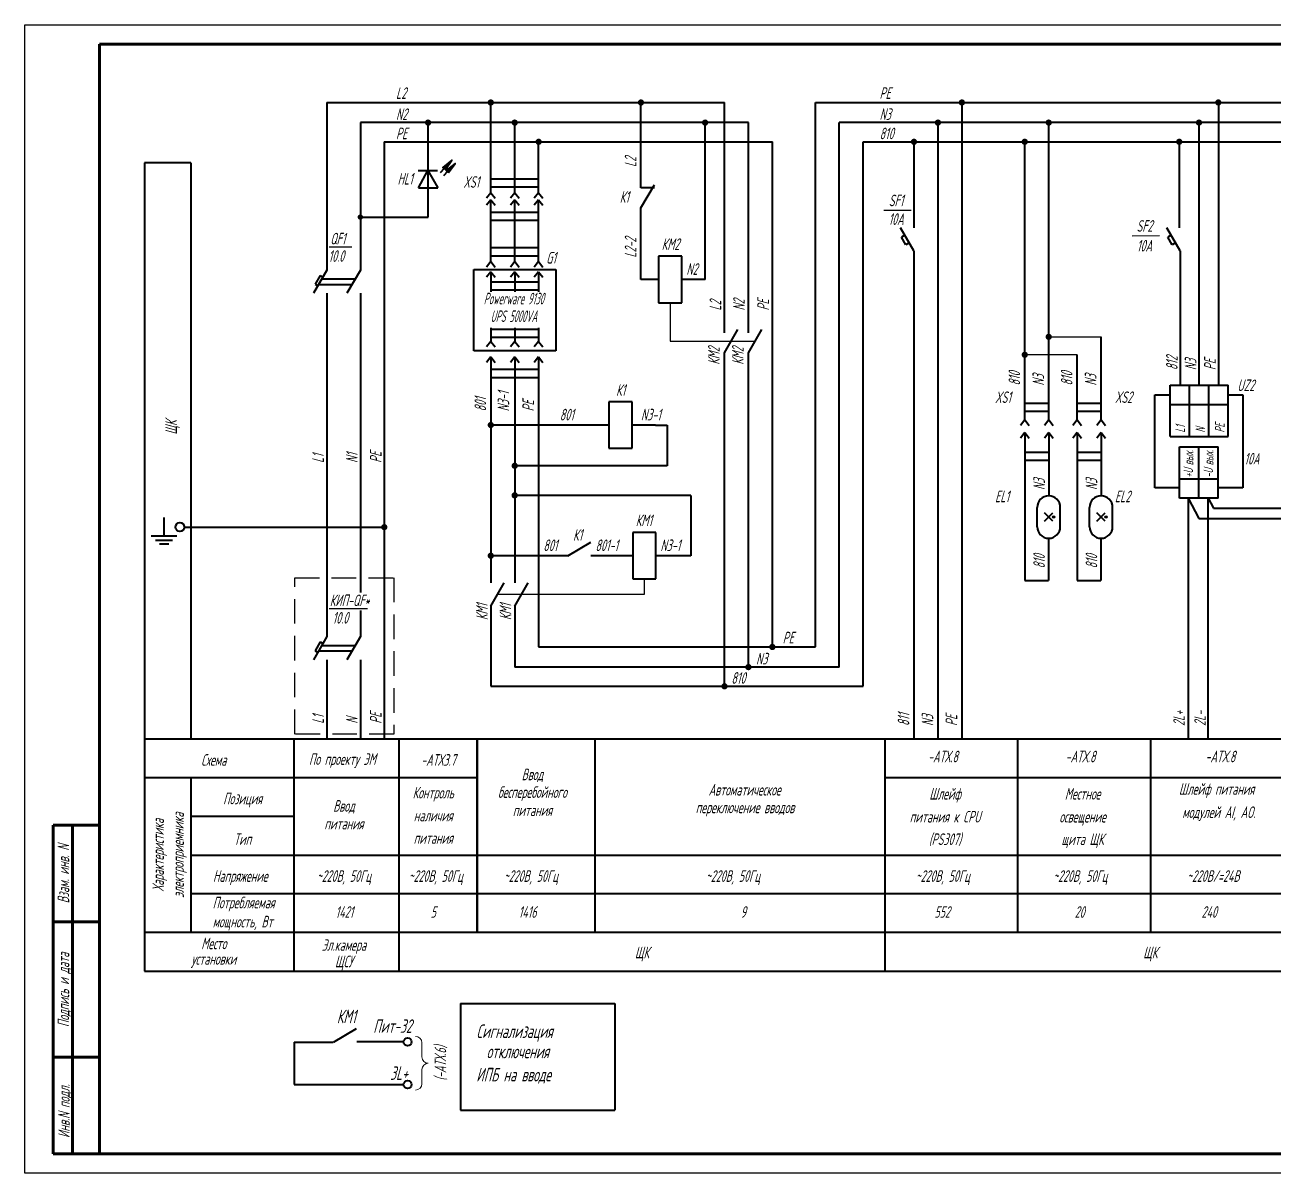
# Model space of a CAD drawing. Header units: millimetres. Extents: x -680 to 9204, y -4430 to 7779.
# Drawn here: x 3794.8 to 4117.8, y 2063.6 to 2360.6 of the extents above; entities that cross this region are included whole.
import ezdxf
from ezdxf.enums import TextEntityAlignment as Align

# ---------------------------------------------------------------- set-up
doc = ezdxf.new("R2010")
doc.units = ezdxf.units.MM
doc.linetypes.add('невидимая', pattern=[9.525, 6.35, -3.175])
doc.layers.get('Defpoints').update_dxf_attribs({"color": 33})
for name, color, linetype, lineweight in [('Обводка', 6, 'Continuous', 25), ('Таблица', 253, 'Continuous', 40), ('Текст_КИП', 2, 'Continuous', 25), ('Толст.рамка', 7, 'Continuous', 60), ('Тонкая', 5, 'Continuous', 20)]:
    doc.layers.add(name, color=color, linetype=linetype, lineweight=lineweight)
doc.styles.add('Simplex', font='simplex.shx', dxfattribs={"width": 0.7, "oblique": 15})

msp = doc.modelspace()

# ---------------------------------------------------------------- hatches: boundary and pattern name
at = {"lineweight": 40}
for points in [[(3903.581, 2323.224), (3905.237, 2325.618), (3902.97, 2323.74)], [(3904.425, 2322.395), (3906.08, 2324.789), (3903.814, 2322.911)]]:
    msp.add_hatch(color=256, dxfattribs=at).paths.add_polyline_path(points)
for points in [[(4061.285, 2233.299, 1), (4060.685, 2233.299, 1)], [(4074.827, 2233.299, 1), (4074.227, 2233.299, 1)]]:
    msp.add_hatch(color=256).paths.add_polyline_path(points)

# ---------------------------------------------------------------- linework, layer by layer
at = {"color": 1}
for p, q in [((3794.801, 2063.589), (3794.801, 2360.589)), ((3794.801, 2360.589), (4634.655, 2360.589)), ((4634.655, 2063.589), (3794.801, 2063.589))]:
    msp.add_line(p, q, dxfattribs=at)
at = {"lineweight": 60}
for p, q in [((3814.117, 2068.589), (3814.117, 2355.589)), ((3814.117, 2355.589), (4629.562, 2355.589)), ((4629.562, 2068.589), (3814.117, 2068.589))]:
    msp.add_line(p, q, dxfattribs=at)
at = {"lineweight": 40}
for p, q in [((3872.919, 2340.531), (3872.919, 2297.2)), ((3872.919, 2340.531), (3975.807, 2340.531)), ((3915.334, 2317.177), (3915.334, 2340.531)), ((3954.2, 2318.421), (3954.2, 2340.531)), ((3975.807, 2280.968), (3975.807, 2340.531)), ((3999.326, 2340.536), (4424.477, 2340.536)), ((3999.326, 2199.677), (3999.326, 2340.536)), ((4037.235, 2340.533), (4037.235, 2175.805)), ((4103.596, 2340.537), (4103.596, 2267.376)), ((3881.584, 2335.329), (3881.584, 2297.2)), ((3982.002, 2335.329), (3881.584, 2335.329)), ((3899.11, 2310.889), (3899.11, 2335.329)), ((3921.529, 2317.177), (3921.529, 2335.329)), ((3970.795, 2294.742), (3970.795, 2335.329)), ((3982.002, 2280.968), (3982.002, 2335.329)), ((4424.476, 2335.334), (4005.521, 2335.334)), ((4005.521, 2194.474), (4005.521, 2335.334)), ((4031.04, 2335.33), (4031.04, 2175.805)), ((4059.705, 2258.397), (4059.705, 2335.334)), ((4098.592, 2335.334), (4098.592, 2267.376)), ((3887.779, 2330.366), (3887.779, 2175.808)), ((3887.779, 2330.366), (3988.197, 2330.366)), ((3927.724, 2317.177), (3927.724, 2330.366)), ((3988.197, 2317.177), (3988.197, 2330.366)), ((3988.197, 2280.968), (3988.197, 2330.366)), ((4011.716, 2330.371), (4424.477, 2330.371)), ((4011.716, 2189.512), (4011.716, 2330.371)), ((4024.845, 2330.368), (4024.845, 2308.146)), ((4053.51, 2258.397), (4053.51, 2330.371)), ((4093.477, 2330.372), (4093.477, 2308.148)), ((3896.552, 2322.939), (3901.551, 2322.939)), ((3896.61, 2318.439), (3899.052, 2322.966)), ((3899.052, 2322.966), (3901.61, 2318.439)), ((3903.264, 2323.487), (3902.272, 2322.373)), ((3904.104, 2322.649), (3903.112, 2321.534)), ((3927.724, 2320.704), (3915.334, 2320.704)), ((3954.2, 2313.253), (3957.664, 2319.253)), ((3896.61, 2318.439), (3901.61, 2318.439)), ((3915.334, 2317.177), (3914.213, 2315.766)), ((3915.334, 2318.704), (3927.724, 2318.704)), ((3915.334, 2317.177), (3916.454, 2315.766)), ((3921.529, 2317.177), (3920.408, 2315.766)), ((3921.529, 2317.177), (3922.649, 2315.766)), ((3927.724, 2317.177), (3926.603, 2315.766)), ((3927.724, 2317.177), (3928.844, 2315.766)), ((3957.664, 2318.421), (3954.2, 2318.421)), ((3915.334, 2315.378), (3914.213, 2313.967)), ((3915.334, 2299.378), (3915.334, 2315.378)), ((3915.334, 2315.378), (3916.454, 2313.967)), ((3921.529, 2315.378), (3920.408, 2313.967)), ((3921.529, 2299.378), (3921.529, 2315.378)), ((3921.529, 2315.378), (3922.649, 2313.967)), ((3927.724, 2315.378), (3926.603, 2313.967)), ((3927.724, 2299.378), (3927.724, 2315.378)), ((3927.724, 2315.378), (3928.844, 2313.967)), ((3954.2, 2294.742), (3954.2, 2313.253)), ((3881.584, 2310.889), (3899.11, 2310.889)), ((3927.724, 2312.093), (3915.334, 2312.093)), ((3915.334, 2310.093), (3927.724, 2310.093)), ((4024.845, 2302.146), (4021.381, 2308.146)), ((4022.481, 2306.241), (4021.603, 2305.734)), ((4093.748, 2302.148), (4090.284, 2308.148)), ((4091.384, 2306.243), (4090.506, 2305.735)), ((3927.724, 2302.905), (3915.334, 2302.905)), ((4022.75, 2303.746), (4021.603, 2305.734)), ((4023.634, 2304.256), (4022.75, 2303.746)), ((4091.653, 2303.748), (4090.506, 2305.735)), ((4092.537, 2304.258), (4091.653, 2303.748)), ((3915.334, 2300.905), (3927.724, 2300.905)), ((4024.845, 2302.146), (4024.845, 2175.805)), ((4093.748, 2302.148), (4093.748, 2267.375)), ((3872.919, 2297.2), (3869.455, 2291.2)), ((3881.584, 2297.2), (3878.12, 2291.2)), ((3910.931, 2297.325), (3932.126, 2297.325)), ((3910.931, 2276.325), (3910.931, 2297.325)), ((3915.334, 2299.378), (3914.213, 2297.967)), ((3915.334, 2296.753), (3914.213, 2295.342)), ((3915.334, 2299.378), (3916.454, 2297.967)), ((3915.334, 2296.753), (3916.454, 2295.342)), ((3915.334, 2296.753), (3915.334, 2291.555)), ((3921.529, 2299.378), (3920.408, 2297.967)), ((3921.529, 2296.753), (3920.408, 2295.342)), ((3921.529, 2299.378), (3922.649, 2297.967)), ((3921.529, 2296.753), (3922.649, 2295.342)), ((3921.529, 2296.753), (3921.529, 2291.555)), ((3927.724, 2299.378), (3926.603, 2297.967)), ((3927.724, 2296.753), (3926.603, 2295.342)), ((3927.724, 2299.378), (3928.844, 2297.967)), ((3927.724, 2296.753), (3928.844, 2295.342)), ((3927.724, 2296.753), (3927.724, 2291.555)), ((3932.126, 2297.325), (3932.126, 2276.325)), ((3871.163, 2295.809), (3869.86, 2293.552)), ((3869.86, 2293.552), (3870.574, 2293.139)), ((3870.775, 2293.487), (3879.44, 2293.487)), ((3871.163, 2295.809), (3871.878, 2295.397)), ((3871.599, 2294.913), (3880.264, 2294.913)), ((3927.724, 2294.095), (3915.334, 2294.095)), ((3872.919, 2291.2), (3872.919, 2202.368)), ((3881.584, 2291.2), (3881.584, 2213.762)), ((3915.334, 2292.095), (3927.724, 2292.095)), ((3915.334, 2282.24), (3915.334, 2278.743)), ((3927.724, 2281.823), (3915.334, 2281.823)), ((3921.529, 2282.24), (3921.529, 2278.743)), ((3927.724, 2282.24), (3927.724, 2278.743)), ((3975.807, 2275.8), (3979.271, 2281.8)), ((3982.002, 2275.8), (3985.466, 2281.8)), ((3988.197, 2199.677), (3988.197, 2280.968)), ((3915.334, 2278.743), (3914.213, 2277.332)), ((3915.334, 2279.823), (3927.724, 2279.823)), ((3915.334, 2278.743), (3916.454, 2277.332)), ((3921.529, 2278.743), (3920.408, 2277.332)), ((3921.529, 2278.743), (3922.649, 2277.332)), ((3927.724, 2278.743), (3926.603, 2277.332)), ((3927.724, 2278.743), (3928.844, 2277.332)), ((4073.247, 2258.397), (4073.247, 2279.909)), ((3932.126, 2276.325), (3910.931, 2276.325)), ((3915.334, 2274.708), (3914.213, 2273.297)), ((3915.334, 2274.708), (3916.454, 2273.297)), ((3915.334, 2274.708), (3915.334, 2216.272)), ((3921.529, 2274.708), (3920.408, 2273.297)), ((3921.529, 2274.708), (3922.649, 2273.297)), ((3921.529, 2274.708), (3921.529, 2216.272)), ((3927.724, 2274.708), (3926.603, 2273.297)), ((3927.724, 2274.708), (3928.844, 2273.297)), ((3927.724, 2274.708), (3927.724, 2199.677)), ((3975.807, 2189.512), (3975.807, 2275.8)), ((3982.002, 2194.474), (3982.002, 2275.8)), ((4067.052, 2258.397), (4067.052, 2275.275)), ((3927.724, 2271.423), (3915.334, 2271.423)), ((3915.334, 2269.423), (3927.724, 2269.423)), ((4091.097, 2267.375), (4106.098, 2267.375)), ((4091.1, 2254.151), (4091.097, 2267.375)), ((4096.098, 2254.152), (4096.095, 2267.376)), ((4101.096, 2254.153), (4101.096, 2267.376)), ((4106.098, 2254.152), (4106.098, 2267.375)), ((4087.134, 2264.946), (4091.097, 2264.946)), ((4087.134, 2240.855), (4087.134, 2264.946)), ((4106.096, 2264.947), (4109.968, 2264.947)), ((4109.968, 2264.947), (4109.968, 2240.86)), ((4059.705, 2262.651), (4053.51, 2262.651)), ((4053.51, 2260.651), (4059.705, 2260.651)), ((4073.247, 2262.651), (4067.052, 2262.651)), ((4067.052, 2260.651), (4073.247, 2260.651)), ((4091.098, 2262.375), (4106.096, 2262.378)), ((4053.51, 2258.397), (4052.39, 2256.986)), ((4053.51, 2258.397), (4054.631, 2256.986)), ((4059.705, 2258.397), (4058.585, 2256.986)), ((4059.705, 2258.397), (4060.825, 2256.986)), ((4067.052, 2258.397), (4065.932, 2256.986)), ((4067.052, 2258.397), (4068.173, 2256.986)), ((4073.247, 2258.397), (4072.127, 2256.986)), ((4073.247, 2258.397), (4074.368, 2256.986)), ((3943.052, 2257.097), (3915.334, 2257.097)), ((3957.953, 2257.097), (3960.968, 2257.097)), ((3960.968, 2257.097), (3960.968, 2246.556)), ((4053.51, 2255.131), (4052.39, 2253.72)), ((4053.51, 2255.131), (4054.631, 2253.72)), ((4053.51, 2255.131), (4053.51, 2216.852)), ((4059.705, 2255.131), (4058.585, 2253.72)), ((4059.705, 2255.131), (4060.825, 2253.72)), ((4059.705, 2255.131), (4059.705, 2238.817)), ((4067.052, 2255.131), (4065.932, 2253.72)), ((4067.052, 2255.131), (4068.173, 2253.72)), ((4067.052, 2255.131), (4067.052, 2216.852)), ((4073.247, 2255.131), (4072.127, 2253.72)), ((4073.247, 2255.131), (4074.368, 2253.72)), ((4073.247, 2255.131), (4073.247, 2238.817)), ((4091.1, 2254.151), (4106.098, 2254.151)), ((4093.549, 2251.434), (4103.55, 2251.434)), ((4093.552, 2238.21), (4093.549, 2251.434)), ((4098.552, 2238.21), (4098.549, 2251.434)), ((4103.552, 2238.21), (4103.549, 2251.434)), ((4059.705, 2249.994), (4053.51, 2249.994)), ((4053.51, 2247.994), (4059.705, 2247.994)), ((4073.247, 2249.994), (4067.052, 2249.994)), ((4067.052, 2247.994), (4073.247, 2247.994)), ((3960.968, 2246.556), (3921.529, 2246.556)), ((4093.551, 2243.21), (4103.551, 2243.21)), ((3967.097, 2238.899), (3921.529, 2238.899)), ((3967.097, 2238.899), (3967.097, 2223.285)), ((4093.551, 2240.857), (4087.134, 2240.856)), ((4103.552, 2238.21), (4093.552, 2238.21)), ((4095.803, 2238.21), (4095.803, 2175.81)), ((4095.803, 2238.21), (4098.553, 2232.908)), ((4100.954, 2175.81), (4100.949, 2238.21)), ((4100.949, 2238.21), (4102.324, 2235.559)), ((4109.968, 2240.86), (4103.551, 2240.859)), ((4056.705, 2230.792), (4056.705, 2235.792)), ((4062.705, 2230.792), (4062.705, 2235.792)), ((4070.247, 2230.792), (4070.247, 2235.792)), ((4076.247, 2230.792), (4076.247, 2235.792)), ((4102.324, 2235.559), (4136.263, 2235.559)), ((3830.793, 2228.459), (3830.793, 2233.171)), ((4058.645, 2232.238), (4060.766, 2234.359)), ((4060.766, 2232.238), (4058.645, 2234.359)), ((4072.187, 2232.238), (4074.308, 2234.359)), ((4074.308, 2232.238), (4072.187, 2234.359)), ((4098.553, 2232.908), (4129.742, 2232.908)), ((3827.496, 2228.459), (3834.09, 2228.459)), ((3836.042, 2230.683), (3887.779, 2230.683)), ((3828.606, 2227.349), (3832.98, 2227.349)), ((3829.595, 2226.361), (3831.991, 2226.361)), ((3935.246, 2223.285), (3941.246, 2226.749)), ((4059.659, 2227.693), (4059.659, 2216.852)), ((4073.202, 2227.693), (4073.202, 2216.852)), ((3935.246, 2223.285), (3915.334, 2223.285)), ((3947.487, 2223.285), (3941.246, 2223.285)), ((3967.097, 2223.285), (3964.081, 2223.285)), ((3915.334, 2210.272), (3918.798, 2216.272)), ((3921.529, 2210.272), (3924.993, 2216.272)), ((4053.51, 2216.852), (4059.659, 2216.852)), ((4067.052, 2216.852), (4073.202, 2216.852)), ((3881.584, 2209.073), (3881.584, 2202.368)), ((3915.334, 2210.272), (3915.334, 2189.512)), ((3921.529, 2210.272), (3921.529, 2194.474)), ((3872.919, 2202.368), (3869.455, 2196.368)), ((3871.163, 2200.977), (3869.86, 2198.72)), ((3871.163, 2200.977), (3871.878, 2200.565)), ((3871.599, 2200.081), (3880.264, 2200.081)), ((3881.584, 2202.368), (3878.12, 2196.368)), ((3927.724, 2199.677), (3999.326, 2199.677)), ((3869.86, 2198.72), (3870.574, 2198.307)), ((3870.775, 2198.654), (3879.44, 2198.654)), ((3872.919, 2196.368), (3872.919, 2175.808)), ((3881.584, 2196.368), (3881.584, 2175.808)), ((4005.521, 2194.474), (3921.529, 2194.474)), ((3915.334, 2189.512), (4011.716, 2189.512)), ((3874.606, 2097.468), (3880.606, 2100.968)), ((3864.473, 2097.468), (3874.477, 2097.468)), ((3864.473, 2097.468), (3864.473, 2086.469)), ((3892.773, 2097.501), (3880.648, 2097.501)), ((3864.473, 2086.469), (3892.773, 2086.469))]:
    msp.add_line(p, q, dxfattribs=at)
at = {"color": 4, "lineweight": 40, "ltscale": 0.2}
for p, q in [((3964.763, 2300.742), (3958.763, 2300.742)), ((3958.763, 2300.742), (3958.763, 2288.742)), ((3964.763, 2288.742), (3964.763, 2300.742)), ((3958.763, 2294.742), (3954.2, 2294.742)), ((3970.795, 2294.742), (3964.763, 2294.742)), ((3958.763, 2288.742), (3964.763, 2288.742)), ((3951.922, 2263.097), (3945.922, 2263.097)), ((3945.922, 2263.097), (3945.922, 2251.097)), ((3951.922, 2251.097), (3951.922, 2263.097)), ((3945.922, 2257.097), (3943.052, 2257.097)), ((3957.953, 2257.097), (3951.922, 2257.097)), ((3945.922, 2251.097), (3951.922, 2251.097)), ((3958.05, 2229.285), (3952.05, 2229.285)), ((3952.05, 2229.285), (3952.05, 2217.285)), ((3958.05, 2217.285), (3958.05, 2229.285)), ((3952.05, 2223.285), (3947.487, 2223.285)), ((3964.081, 2223.285), (3958.05, 2223.285)), ((3952.05, 2217.285), (3958.05, 2217.285))]:
    msp.add_line(p, q, dxfattribs=at)
at = {"color": 107}
for p, q in [((3961.763, 2288.742), (3961.763, 2278.8)), ((3961.763, 2278.8), (3983.734, 2278.8)), ((3955.05, 2217.285), (3955.05, 2213.272)), ((3955.05, 2213.272), (3917.066, 2213.272))]:
    msp.add_line(p, q, dxfattribs=at)
for p, q in [((4059.705, 2279.909), (4073.247, 2279.909)), ((4067.052, 2275.275), (4053.51, 2275.275))]:
    msp.add_line(p, q)
at = {"lineweight": 40}
for points, const_width in [([(3914.93, 2340.531, 1), (3915.738, 2340.531, 1)], 0.808), ([(3953.796, 2340.531, 1), (3954.604, 2340.531, 1)], 0.808), ([(4036.831, 2340.533, 1), (4037.639, 2340.533, 1)], 0.808), ([(4103.188, 2340.536, 1), (4103.996, 2340.536, 1)], 0.808), ([(3898.706, 2335.329, 1), (3899.514, 2335.329, 1)], 0.808), ([(3921.124, 2335.329, 1), (3921.933, 2335.329, 1)], 0.808), ([(3970.391, 2335.329, 1), (3971.199, 2335.329, 1)], 0.808), ([(4030.636, 2335.33, 1), (4031.444, 2335.33, 1)], 0.808), ([(4059.301, 2335.33, 1), (4060.109, 2335.33, 1)], 0.808), ([(4098.188, 2335.333, 1), (4098.996, 2335.333, 1)], 0.808), ([(3927.319, 2330.366, 1), (3928.128, 2330.366, 1)], 0.808), ([(4024.441, 2330.368, 1), (4025.249, 2330.368, 1)], 0.808), ([(4053.106, 2330.368, 1), (4053.914, 2330.368, 1)], 0.808), ([(4093.072, 2330.372, 1), (4093.881, 2330.372, 1)], 0.808), ([(3881.238, 2310.889, 1), (3881.93, 2310.889, 1)], 0.693), ([(4059.301, 2279.909, 1), (4060.109, 2279.909, 1)], 0.808), ([(4053.106, 2275.271, 1), (4053.914, 2275.271, 1)], 0.808), ([(3914.93, 2257.097, 1), (3915.738, 2257.097, 1)], 0.808), ([(3921.124, 2246.556, 1), (3921.933, 2246.556, 1)], 0.808), ([(3921.124, 2238.899, 1), (3921.933, 2238.899, 1)], 0.808), ([(3887.375, 2230.683, 1), (3888.183, 2230.683, 1)], 0.808), ([(3914.93, 2223.285, 1), (3915.738, 2223.285, 1)], 0.808), ([(3987.793, 2199.677, 1), (3988.601, 2199.677, 1)], 0.808), ([(3981.598, 2194.474, 1), (3982.406, 2194.474, 1)], 0.808), ([(3975.403, 2189.512, 1), (3976.211, 2189.512, 1)], 0.808)]:
    msp.add_lwpolyline(points, format="xyb", close=True, dxfattribs=dict(at, const_width=const_width))
for points in [[(3903.581, 2323.224), (3905.237, 2325.618), (3902.97, 2323.74)], [(3904.425, 2322.395), (3906.08, 2324.789), (3903.814, 2322.911)]]:
    msp.add_lwpolyline(points, close=True, dxfattribs=at)
at = {"linetype": 'невидимая'}
msp.add_lwpolyline([(3864.638, 2217.605), (3890.238, 2217.605), (3890.238, 2177.153), (3864.638, 2177.153)], close=True, dxfattribs=at)
at = {"lineweight": 40}
for centre, radius in [((3834.884, 2230.683), 1.158), ((3893.799, 2097.501), 1.026), ((3893.799, 2086.469), 1.026)]:
    msp.add_circle(centre, radius, dxfattribs=at)
for centre in [(4060.985, 2233.299), (4074.527, 2233.299)]:
    msp.add_circle(centre, 0.3)
for centre, start, end in [((4059.705, 2235.792), 0, 180), ((4073.247, 2235.792), 0, 180), ((4059.705, 2230.792), 180, 0), ((4073.247, 2230.792), 180, 0)]:
    msp.add_arc(centre, 3, start, end, dxfattribs=at)
at = {"layer": 'Обводка', "lineweight": 40}
for p, q in [((3825.746, 2324.956), (3825.746, 2115.803)), ((3837.746, 2324.956), (3825.746, 2324.956)), ((3837.746, 2324.956), (3837.746, 2175.808)), ((4421.062, 2175.814), (3825.746, 2175.808)), ((3864.473, 2115.803), (3864.473, 2175.808)), ((3891.636, 2115.803), (3891.636, 2175.808)), ((3911.788, 2125.8), (3911.788, 2175.808)), ((3911.788, 2175.808), (3911.788, 2125.8)), ((3942.254, 2175.808), (3942.254, 2125.8)), ((4017.277, 2175.808), (4017.278, 2125.8)), ((4017.278, 2175.808), (4017.279, 2115.805)), ((4051.667, 2175.806), (4051.67, 2125.798)), ((4086.037, 2175.807), (4086.04, 2125.799)), ((3911.788, 2165.808), (3825.746, 2165.808)), ((3837.746, 2165.808), (3837.746, 2125.8)), ((4421.062, 2165.822), (4017.278, 2165.808)), ((4017.278, 2165.808), (4017.278, 2165.808)), ((3864.473, 2155.809), (3837.746, 2155.809)), ((4017.278, 2155.809), (4017.278, 2155.809)), ((3837.746, 2145.804), (4421.062, 2145.806)), ((4017.278, 2145.807), (4017.278, 2145.807)), ((4421.063, 2135.804), (3837.746, 2135.804)), ((4017.278, 2135.804), (4017.278, 2135.804)), ((4421.063, 2125.806), (3825.746, 2125.8)), ((3825.746, 2115.803), (4421.063, 2115.803))]:
    msp.add_line(p, q, dxfattribs=at)
at = {"layer": 'Обводка'}
for p, q in [((4017.077, 2312.653), (4024.093, 2312.661)), ((4081.333, 2306.077), (4088.349, 2306.085)), ((3873.48, 2303.235), (3879.378, 2303.235)), ((3873.512, 2209.65), (3883.473, 2209.65))]:
    msp.add_line(p, q, dxfattribs=at)
at = {"layer": 'Таблица', "lineweight": 40}
for p, q in [((3907.471, 2107.417), (3907.471, 2079.834)), ((3907.471, 2107.417), (3947.471, 2107.417)), ((3947.471, 2107.417), (3947.471, 2079.834)), ((3907.471, 2079.834), (3947.471, 2079.834))]:
    msp.add_line(p, q, dxfattribs=at)
at = {"layer": 'Толст.рамка', "lineweight": 60}
for p, q in [((3802.117, 2068.589), (3802.117, 2153.589)), ((3814.117, 2153.589), (3802.117, 2153.589)), ((3807.117, 2068.589), (3807.117, 2153.589)), ((3814.117, 2128.589), (3802.117, 2128.589)), ((3802.117, 2093.589), (3814.117, 2093.589)), ((3814.117, 2068.589), (3802.117, 2068.589))]:
    msp.add_line(p, q, dxfattribs=at)
at = {"layer": 'Тонкая'}
for p, q in [((3897.501, 2093.637), (3897.498, 2097.298)), ((3897.504, 2086.694), (3897.501, 2090.354))]:
    msp.add_line(p, q, dxfattribs=at)
for centre, start, end in [((3895.856, 2097.297), 0, 90), ((3899.144, 2093.637), 180, 270), ((3899.144, 2090.353), 90, 180), ((3895.862, 2086.694), 270, 0)]:
    msp.add_arc(centre, 1.642, start, end, dxfattribs=at)

# ---------------------------------------------------------------- texts
at = {"layer": 'Defpoints', "style": 'Simplex', "oblique": 15, "width": 0.6}
msp.add_text('10А', height=3, dxfattribs=at).set_placement((4112.26, 2246.887), align=Align.CENTER)
at = {"layer": 'Текст_КИП', "color": 4, "style": 'Simplex', "oblique": 15, "width": 0.6}
for s, p in [('L2', (3890.804, 2341.461)), ('PE', (4015.934, 2341.465)), ('N2', (3890.804, 2336.011)), ('N3', (4015.934, 2336.016)), ('PE', (3890.804, 2331.021)), ('810', (4015.934, 2331.026)), ('N2', (3965.938, 2295.945)), ('801', (3933.176, 2258.299)), ('N3-1', (3954.175, 2258.299)), ('801', (3928.916, 2224.488)), ('801-1', (3942.404, 2224.488)), ('N3-1', (3959.224, 2224.488)), ('PE', (3990.865, 2200.606)), ('N3', (3983.973, 2195.157)), ('810', (3977.582, 2190.167))]:
    msp.add_text(s, height=3, dxfattribs=at).set_placement(p)
for s, p in [('L2', (3952.997, 2323.837)), ('L2-2', (3952.997, 2300.394)), ('L2', (3974.954, 2286.702)), ('N2', (3981.042, 2286.702)), ('РЕ', (3987.319, 2286.702)), ('812', (4093.063, 2271.291)), ('N3', (4097.907, 2271.292)), ('РЕ', (4102.927, 2271.292)), ('810', (4052.307, 2267.289)), ('N3', (4058.502, 2267.289)), ('810', (4065.85, 2267.289)), ('N3', (4072.045, 2267.289)), ('801', (3914.131, 2260.599)), ('N3-1', (3920.105, 2260.599)), ('РЕ', (3926.521, 2260.599)), ('L1', (3872.137, 2247.287)), ('N1', (3880.884, 2247.287)), ('РЕ', (3887.078, 2247.287)), ('N3', (4058.721, 2240.284)), ('N3', (4072.263, 2240.284)), ('810', (4058.721, 2219.982)), ('810', (4072.263, 2219.982)), ('PE', (3887.078, 2179.818)), ('L1', (3872.137, 2179.818)), ('N', (3880.884, 2179.818)), ('811', (4023.642, 2179.233)), ('N3', (4029.837, 2179.233)), ('РЕ', (4036.032, 2179.233))]:
    msp.add_text(s, height=3, rotation=90, dxfattribs=at).set_placement(p)
at = {"layer": 'Текст_КИП', "color": 3, "style": 'Simplex', "oblique": 15, "width": 0.6}
for s, p in [('HL1', (3893.177, 2319.302)), ('10А', (4020.203, 2308.864)), ('10А', (4084.453, 2301.968)), ('UZ2', (4110.697, 2265.873)), ('Схема', (3843.65, 2168.961)), ('По проекту ЭМ', (3876.922, 2169.169)), ('-АТХ3.7', (3901.788, 2168.949)), ('Ввод', (3926.094, 2165.205)), ('Автоматическое ', (3981.607, 2161.247)), ('Шлейф питания ', (4103.73, 2161.438)), ('Позиция', (3851.11, 2158.977)), ('Контроль', (3900.442, 2160.496)), ('бесперебойного', (3926.094, 2160.625)), ('Шлейф', (4032.881, 2160.192)), ('Местное', (4068.461, 2160.192)), ('Ввод', (3877.333, 2157.065)), ('питания', (3926.094, 2155.924)), ('переключение вводов', (3981.109, 2156.667)), ('модулей АI, АO.', (4103.73, 2155.438)), ('питания', (3877.333, 2152.485)), ('наличия', (3900.442, 2154.573)), ('питания к CPU', (4032.881, 2154.27)), ('освещение', (4068.461, 2154.27)), ('Тип', (3851.11, 2148.477)), ('питания', (3900.442, 2148.753)), ('(PS307)', (4032.881, 2148.45)), ('щита ЩК', (4068.461, 2148.45)), ('Напряжение ', (3851.11, 2138.912)), ('~220В, 50Гц', (3877.333, 2138.911)), ('~220В, 50Гц', (3901.091, 2138.911)), ('~220В, 50Гц', (3925.71, 2138.911)), ('~220В, 50Гц', (3977.997, 2138.911)), ('~220В, 50Гц', (4032.285, 2138.91)), ('~220В, 50Гц', (4067.865, 2138.91)), ('~220В/=24В', (4102.265, 2138.913)), ('Потребляемая', (3851.383, 2132.054)), ('1421', (3877.435, 2129.621)), ('5', (3900.442, 2129.621)), ('9', (3980.656, 2129.621)), ('552', (4032.118, 2129.624)), ('20', (4067.699, 2129.624)), ('240', (4101.223, 2129.628)), ('мощность, Вт', (3851.118, 2127.13)), ('Место', (3843.661, 2121.477)), ('Эл.камера', (3877.333, 2121.079)), ('ЩК', (3954.457, 2119.141)), ('ЩК', (4085.993, 2119.141)), ('установки', (3843.661, 2117.477)), ('ЩСУ', (3877.333, 2116.827))]:
    msp.add_text(s, height=3, dxfattribs=at).set_placement(p, align=Align.CENTER)
at = {"layer": 'Текст_КИП', "style": 'Simplex', "oblique": 15, "width": 0.6}
for s, height, p in [('XS1', 3, (3908.226, 2318.474)), ('10.0', 3, (3873.322, 2299.308)), ('XS1', 3, (4045.811, 2262.791)), ('XS2', 3, (4076.821, 2262.791)), ('EL1', 3, (4045.811, 2237.122)), ('EL2', 3, (4076.821, 2237.122)), ('КИП-QF* ', 3, (3873.662, 2210.237)), ('10.0', 3, (3874.376, 2205.723)), ('Пит-32', 3.5, (3884.913, 2099.85)), ('3L+', 3.5, (3889.273, 2087.682))]:
    msp.add_text(s, height=height, dxfattribs=at).set_placement(p)
at = {"layer": 'Текст_КИП', "color": 3, "style": 'Simplex', "oblique": 15, "width": 0.6}
for s, p in [('К1', (3948.699, 2314.608)), ('QF1 ', (3873.786, 2303.822)), ('КМ2', (3959.549, 2302.389)), ('G1', (3929.677, 2298.866)), ('К1', (3947.742, 2264.637)), ('КМ1', (3952.835, 2230.932)), ('К1', (3936.601, 2227.162))]:
    msp.add_text(s, height=3, dxfattribs=at).set_placement(p)
at = {"layer": 'Текст_КИП', "style": 'Simplex', "oblique": 15}
for s, width, p in [('SF1', 0.6, (4020.203, 2313.681)), ('SF2', 0.6, (4084.478, 2307.105)), ('Powerware 9130', 0.5, (3921.281, 2288.314)), ('UPS 5000VA', 0.5, (3921.281, 2283.746))]:
    msp.add_text(s, height=3, dxfattribs=dict(at, width=width)).set_placement(p, align=Align.CENTER)
at = {"layer": 'Текст_КИП', "color": 3, "style": 'Simplex', "oblique": 15, "width": 0.6}
for s, p in [('КМ2', (3974.554, 2272.676)), ('КМ2', (3980.749, 2272.676)), ('КМ1', (3914.532, 2206.612)), ('КМ1', (3920.635, 2206.612))]:
    msp.add_text(s, height=3, rotation=90, dxfattribs=at).set_placement(p)
at = {"layer": 'Текст_КИП', "color": 2, "style": 'Simplex', "oblique": 15, "width": 0.6}
msp.add_text('ЩК', height=3, rotation=90, dxfattribs=at).set_placement((3834.115, 2256.458), align=Align.CENTER)
at = {"layer": 'Текст_КИП', "style": 'Simplex', "oblique": 15, "width": 0.6}
for s, height, p in [('L1', 2.5, (4094.988, 2255.123)), ('РЕ', 2.5, (4105.233, 2255.124)), ('N', 2.5, (4100.183, 2255.124)), ('вых.', 2.5, (4097.139, 2246.651)), ('вых.', 2.5, (4102.338, 2246.651)), ('+U', 2.5, (4097.072, 2243.47)), ('-U', 2.5, (4102.271, 2243.47)), ('2L+', 3, (4094.908, 2179.235)), ('2L-', 3, (4100.354, 2179.235))]:
    msp.add_text(s, height=height, rotation=90, dxfattribs=at).set_placement(p)
at = {"layer": 'Текст_КИП', "color": 1, "style": 'Simplex', "oblique": 15, "width": 0.6}
for s, p in [('-АТХ.8', (4032.34, 2169.837)), ('-АТХ.8', (4067.921, 2169.837)), ('-АТХ.8', (4104.111, 2169.84)), ('1416', (3924.847, 2129.621))]:
    msp.add_text(s, height=3, dxfattribs=at).set_placement(p, align=Align.CENTER)
at = {"layer": 'Текст_КИП', "color": 3, "style": 'Simplex', "oblique": 15, "width": 0.6}
for s, p in [('Характеристика', (3830.746, 2145.825)), ('электроприемника', (3835.912, 2145.825))]:
    msp.add_text(s, height=3, rotation=90, dxfattribs=at).set_placement(p, align=Align.CENTER)
at = {"layer": 'Текст_КИП', "ltscale": 0.02, "style": 'Simplex', "oblique": 15, "width": 0.6}
for s, p in [('Взам. инв. N', (3806.248, 2140.96)), ('Подпись и дата', (3806.248, 2110.96)), ('Инв.N подл.', (3806.384, 2079.588))]:
    msp.add_text(s, height=3, rotation=90, dxfattribs=at).set_placement(p, align=Align.CENTER)
at = {"layer": 'Текст_КИП', "lineweight": 25, "style": 'Simplex', "oblique": 15, "width": 0.6}
msp.add_text('КМ1', height=3.5, dxfattribs=at).set_placement((3875.499, 2102.341))
at = {"layer": 'Текст_КИП', "lineweight": -3, "style": 'Simplex', "oblique": 15, "width": 0.6}
for s, p in [('Сигнализация ', (3911.634, 2098.517)), ('отключения', (3914.266, 2093.28)), ('ИПБ на вводе', (3911.584, 2087.281))]:
    msp.add_text(s, height=3.5, dxfattribs=at).set_placement(p)
at = {"layer": 'Текст_КИП', "color": 2, "lineweight": 30, "style": 'Simplex', "oblique": 15, "width": 0.6}
msp.add_text('(-АТХ.6)', height=3, rotation=90, dxfattribs=at).set_placement((3903.8, 2091.995), align=Align.CENTER)

doc.saveas('drawing.dxf')
